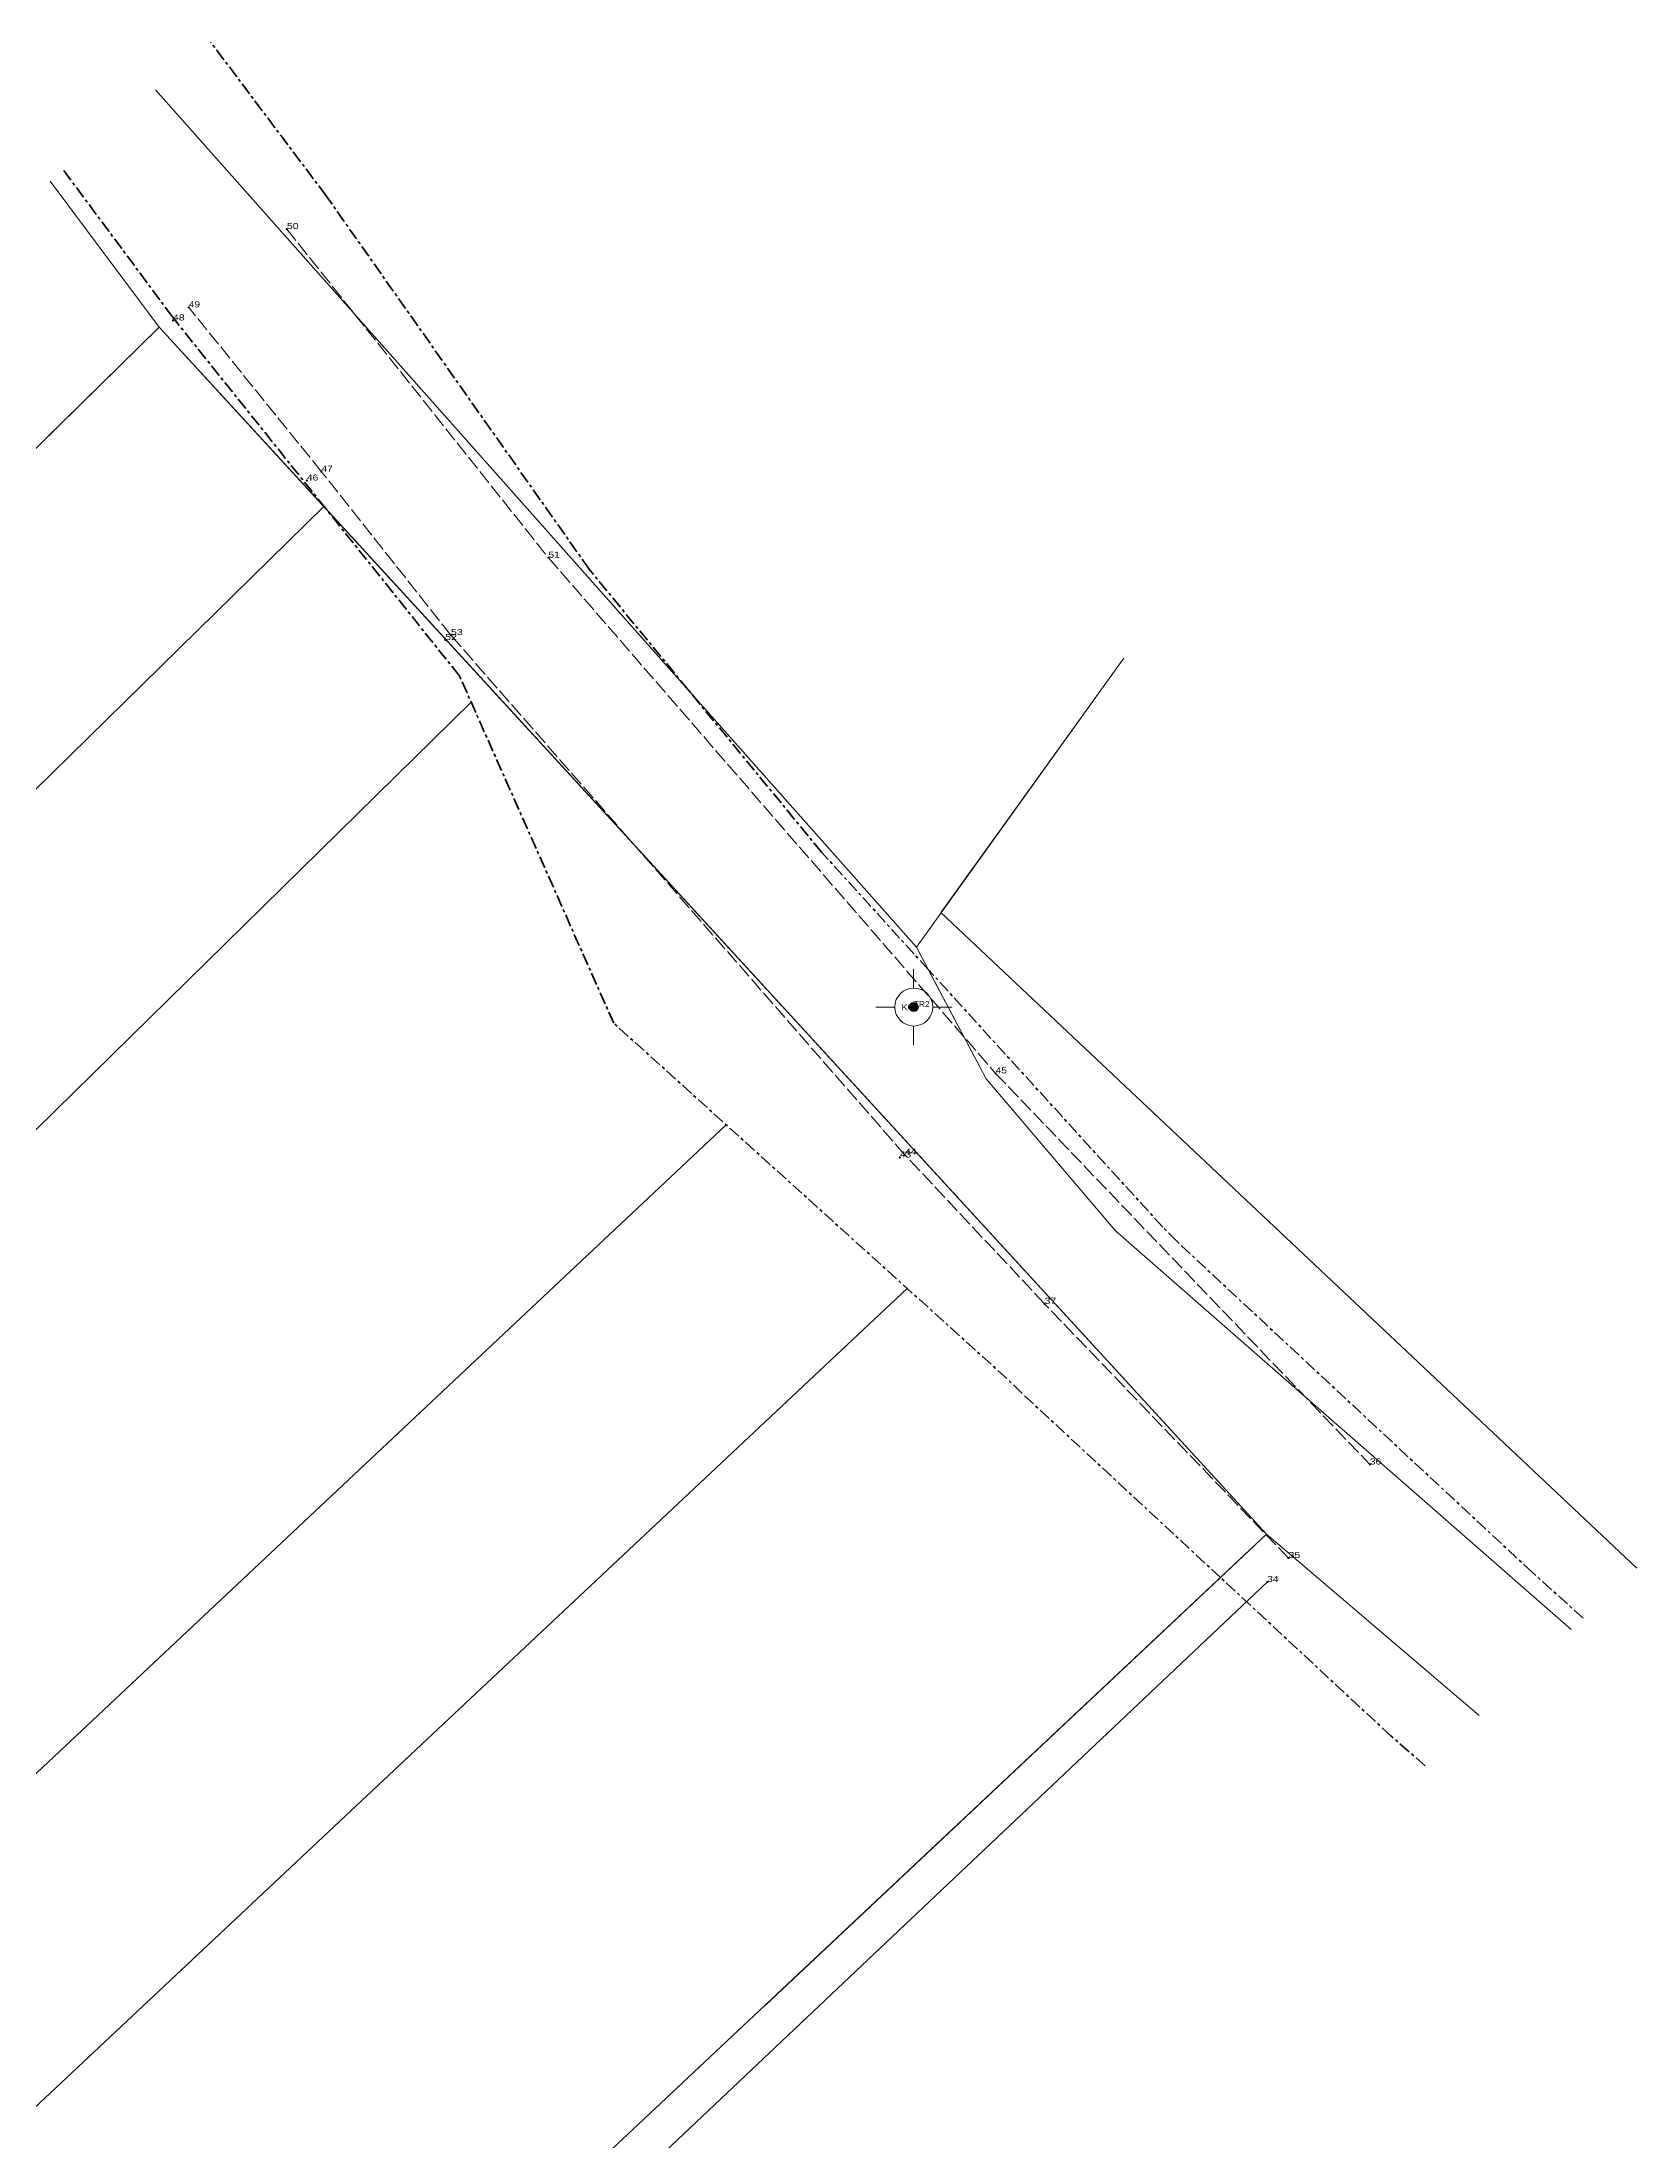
# Model space of a CAD drawing. Header units: metres. Extents: x 551388 to 551474, y 1840867 to 1840977.
# Drawn here: x 551421.5 to 551474, y 1840907.9 to 1840977.1 of the extents above; entities that cross this region are included whole.
import ezdxf
from ezdxf.enums import TextEntityAlignment as Align

# ---------------------------------------------------------------- set-up
doc = ezdxf.new("R2010")
doc.units = ezdxf.units.M
doc.header["$LTSCALE"] = 0.08
doc.header["$PDMODE"] = 32
doc.header["$PDSIZE"] = 0.04
doc.linetypes.add('DOT_DASHED', pattern=[7.7, 5, -1.2, 0.3, -1.2])
doc.linetypes.add('LONG_DASHED', pattern=[7.5, 6, -1.5])
for name, color, linetype, lineweight in [('10', 7, 'Continuous', 13), ('2', 7, 'Continuous', 13), ('23', 7, 'Continuous', 13), ('32', 7, 'Continuous', 13), ('50', 7, 'DOT_DASHED', 40), ('7', 7, 'Continuous', 13)]:
    doc.layers.add(name, color=color, linetype=linetype, lineweight=lineweight)
doc.layers.add('12', color=7, linetype='Continuous')
doc.layers.add('9', color=7, linetype='Continuous')

msp = doc.modelspace()

# ---------------------------------------------------------------- hatches: boundary and pattern name
at = {"layer": '7'}
msp.add_hatch(color=256, dxfattribs=at).paths.add_polyline_path([(551450.225, 1840945.153, 1), (551450.225, 1840945.453, 1)])

# ---------------------------------------------------------------- linework, layer by layer
at = {"layer": '10'}
for p, q in [((551450.31, 1840947.28), (551425.27, 1840975.51)), ((551421.8, 1840972.5), (551425.39, 1840967.69)), ((551430.81, 1840961.79), (551401.4, 1840932.91)), ((551457.14, 1840956.79), (551451.13, 1840948.43)), ((551457.14, 1840956.79), (551451.13, 1840948.43)), ((551435.66, 1840955.34), (551406.29, 1840926.49)), ((551444.05, 1840941.42), (551412.36, 1840911.63)), ((551450.01, 1840936.04), (551421.26, 1840909.03)), ((551461.84, 1840927.95), (551445.34, 1840912.44))]:
    msp.add_line(p, q, dxfattribs=at)
for points in [[(551425.39, 1840967.69), (551400.76, 1840943.5), (551396.01, 1840939.97)], [(551468.83, 1840921.98), (551461.84, 1840927.95), (551425.39, 1840967.69)], [(551468.83, 1840921.98), (551461.84, 1840927.95), (551425.39, 1840967.69)], [(551471.86, 1840924.81), (551456.86, 1840937.93), (551452.61, 1840942.94), (551450.31, 1840947.28)], [(551471.86, 1840924.81), (551456.86, 1840937.93), (551452.61, 1840942.94), (551450.31, 1840947.28)]]:
    msp.add_lwpolyline(points, dxfattribs=at)
at = {"layer": '2'}
for p, q in [((551421.8, 1840972.5), (551425.39, 1840967.69)), ((551421.8, 1840972.5), (551425.39, 1840967.69)), ((551425.39, 1840967.69), (551409.74, 1840952.32)), ((551425.39, 1840967.69), (551409.74, 1840952.32)), ((551457.14, 1840956.79), (551450.31, 1840947.28)), ((551457.14, 1840956.79), (551450.31, 1840947.28))]:
    msp.add_line(p, q, dxfattribs=at)
at = {"layer": '2', "linetype": 'DOT_DASHED', "lineweight": 40}
for points in [[(551442.79, 1840955.76), (551439.54, 1840959.72), (551430.88, 1840972.02), (551427.08, 1840977.08)], [(551442.79, 1840955.76), (551439.54, 1840959.72), (551430.88, 1840972.02), (551427.08, 1840977.08)], [(551430.86, 1840961.73), (551425.82, 1840968.03), (551422.23, 1840972.87)], [(551430.86, 1840961.73), (551425.82, 1840968.03), (551422.23, 1840972.87)], [(551460.32, 1840926.52), (551453.79, 1840932.58), (551453.29, 1840933.07), (551440.35, 1840944.77), (551435.27, 1840956.21), (551430.86, 1840961.73)], [(551460.32, 1840926.52), (551453.79, 1840932.58), (551453.29, 1840933.07), (551440.35, 1840944.77), (551435.27, 1840956.21), (551430.86, 1840961.73)], [(551450.7, 1840946.54), (551447.19, 1840950.4), (551442.79, 1840955.76)], [(551450.7, 1840946.54), (551447.19, 1840950.4), (551442.79, 1840955.76)], [(551472.26, 1840925.18), (551470.59, 1840926.68), (551458.89, 1840937.58), (551458.42, 1840938.06), (551450.7, 1840946.54)], [(551472.26, 1840925.18), (551470.59, 1840926.68), (551458.89, 1840937.58), (551458.42, 1840938.06), (551450.7, 1840946.54)], [(551467.06, 1840920.32), (551465.93, 1840921.3), (551460.32, 1840926.52)], [(551467.06, 1840920.32), (551465.93, 1840921.3), (551460.32, 1840926.52)]]:
    msp.add_lwpolyline(points, dxfattribs=at)
at = {"layer": '2'}
for points in [[(551450.31, 1840947.28), (551442.79, 1840955.76), (551425.27, 1840975.51)], [(551450.31, 1840947.28), (551442.79, 1840955.76), (551425.27, 1840975.51)], [(551468.83, 1840921.98), (551461.84, 1840927.95), (551430.86, 1840961.73), (551425.39, 1840967.69)], [(551468.83, 1840921.98), (551461.84, 1840927.95), (551430.86, 1840961.73), (551425.39, 1840967.69)], [(551471.86, 1840924.81), (551456.86, 1840937.93), (551452.61, 1840942.94), (551450.7, 1840946.54), (551450.31, 1840947.28)], [(551471.86, 1840924.81), (551456.86, 1840937.93), (551452.61, 1840942.94), (551450.7, 1840946.54), (551450.31, 1840947.28)], [(551461.84, 1840927.95), (551460.32, 1840926.52), (551445.34, 1840912.44)], [(551461.84, 1840927.95), (551460.32, 1840926.52), (551445.34, 1840912.44)]]:
    msp.add_lwpolyline(points, dxfattribs=at)
at = {"layer": '23'}
for p, q in [((551450.31, 1840947.28), (551425.27, 1840975.51)), ((551450.31, 1840947.28), (551425.27, 1840975.51)), ((551421.8, 1840972.5), (551425.39, 1840967.69)), ((551421.8, 1840972.5), (551425.39, 1840967.69)), ((551451.12, 1840948.42), (551474.03, 1840926.83)), ((551451.12, 1840948.42), (551474.03, 1840926.83))]:
    msp.add_line(p, q, dxfattribs=at)
at = {"layer": '23', "linetype": 'LONG_DASHED'}
for points in [[(551429.59, 1840970.92), (551438.2, 1840960.1), (551452.92, 1840943.12), (551465.24, 1840930.24)], [(551462.56, 1840927.16), (551454.53, 1840935.53), (551449.93, 1840940.44), (551434.99, 1840957.55), (551430.73, 1840962.93), (551426.36, 1840968.34)]]:
    msp.add_lwpolyline(points, dxfattribs=at)
at = {"layer": '23'}
for points in [[(551468.83, 1840921.98), (551461.84, 1840927.95), (551425.39, 1840967.69)], [(551468.83, 1840921.98), (551461.84, 1840927.95), (551425.39, 1840967.69)], [(551468.83, 1840921.98), (551461.84, 1840927.95), (551425.39, 1840967.69)], [(551468.83, 1840921.98), (551461.84, 1840927.95), (551425.39, 1840967.69)], [(551471.86, 1840924.81), (551456.86, 1840937.93), (551452.61, 1840942.94), (551450.31, 1840947.28)], [(551471.86, 1840924.81), (551456.86, 1840937.93), (551452.61, 1840942.94), (551450.31, 1840947.28)], [(551471.86, 1840924.81), (551456.86, 1840937.93), (551452.61, 1840942.94), (551450.31, 1840947.28)], [(551471.86, 1840924.81), (551456.86, 1840937.93), (551452.61, 1840942.94), (551450.31, 1840947.28)]]:
    msp.add_lwpolyline(points, dxfattribs=at)
at = {"layer": '32'}
msp.add_line((551438.45, 1840905.97), (551461.84, 1840927.95), dxfattribs=at)
msp.add_lwpolyline([(551461.86, 1840926.37), (551430.32, 1840896.53), (551429.21, 1840897.67)], dxfattribs=at)
at = {"layer": '50'}
for points in [[(551442.79, 1840955.76), (551439.54, 1840959.72), (551430.88, 1840972.02), (551427.08, 1840977.08)], [(551430.86, 1840961.73), (551425.82, 1840968.03), (551422.23, 1840972.87)], [(551460.32, 1840926.52), (551453.79, 1840932.58), (551453.29, 1840933.07), (551440.35, 1840944.77), (551435.27, 1840956.21), (551430.86, 1840961.73)], [(551450.7, 1840946.54), (551447.19, 1840950.4), (551442.79, 1840955.76)], [(551472.26, 1840925.18), (551470.59, 1840926.68), (551458.89, 1840937.58), (551458.42, 1840938.06), (551450.7, 1840946.54)], [(551467.06, 1840920.32), (551465.93, 1840921.3), (551460.32, 1840926.52)]]:
    msp.add_lwpolyline(points, dxfattribs=at)
at = {"layer": '7'}
for p, q in [((551450.22, 1840945.93), (551450.22, 1840946.55)), ((551449.6, 1840945.3), (551448.98, 1840945.3)), ((551451.48, 1840945.3), (551450.85, 1840945.3)), ((551450.22, 1840944.05), (551450.22, 1840944.68))]:
    msp.add_line(p, q, dxfattribs=at)
for radius in [0.625, 0.15]:
    msp.add_circle((551450.225, 1840945.303), radius, dxfattribs=at)
for p in [(551429.59, 1840970.92), (551425.84, 1840967.91), (551426.36, 1840968.34), (551430.73, 1840962.93), (551430.25, 1840962.64), (551438.2, 1840960.1), (551434.8, 1840957.39), (551434.99, 1840957.55), (551452.92, 1840943.12), (551449.77, 1840940.35), (551449.93, 1840940.44), (551454.53, 1840935.53), (551465.24, 1840930.24), (551462.56, 1840927.16), (551461.86, 1840926.37)]:
    msp.add_point(p, dxfattribs=at)

# ---------------------------------------------------------------- texts
at = {"layer": '12'}
for s, width, p in [('50', 1.3, (551429.59, 1840970.92)), ('49', 1.25, (551426.36, 1840968.34)), ('48', 1.3, (551425.84, 1840967.91)), ('47', 1.25, (551430.73, 1840962.93)), ('46', 1.25, (551430.25, 1840962.64)), ('51', 1.25, (551438.2, 1840960.1)), ('52', 1.3, (551434.8, 1840957.39)), ('53', 1.3, (551434.99, 1840957.55)), ('45', 1.25, (551452.92, 1840943.12)), ('43', 1.25, (551449.77, 1840940.35)), ('44', 1.3, (551449.93, 1840940.44)), ('37', 1.3, (551454.53, 1840935.53)), ('36', 1.25, (551465.24, 1840930.24)), ('35', 1.3, (551462.56, 1840927.16)), ('34', 1.25, (551461.86, 1840926.37))]:
    msp.add_text(s, height=0.2, dxfattribs=dict(at, width=width)).set_placement(p)
at = {"layer": '7', "width": 1.05}
msp.add_text('TR2', height=0.2, dxfattribs=at).set_placement((551450.22, 1840945.3))
at = {"layer": '9', "width": 1.1}
msp.add_text('KC', height=0.2, dxfattribs=at).set_placement((551450.23, 1840945.2), align=Align.RIGHT)

doc.saveas('drawing.dxf')
